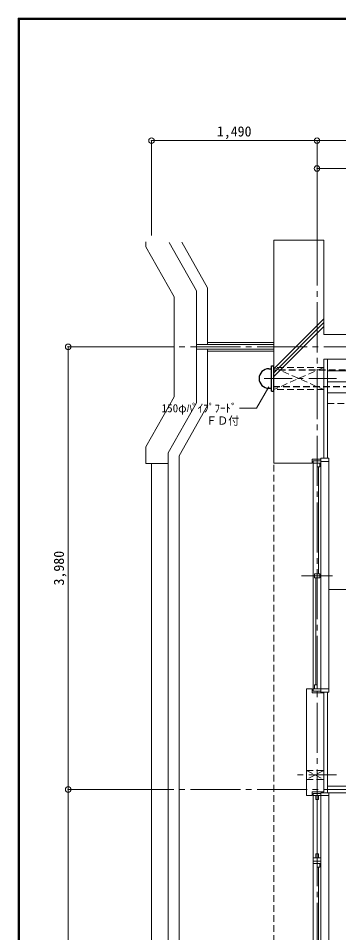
# Model space of a CAD drawing. Units: millimetres at full size, sheet at 1:50. Extents: x -9674 to 9699, y -6794 to 6791.
# Drawn here: x -9674 to -6790, y -1430 to 6791 of the extents above; entities that cross this region are included whole.
import ezdxf
from ezdxf.enums import TextEntityAlignment as Align

# ---------------------------------------------------------------- set-up
doc = ezdxf.new("R2010")
doc.units = ezdxf.units.MM
doc.header["$LTSCALE"] = 50
doc.header["$PDMODE"] = 32
doc.header["$PDSIZE"] = 50
for name, pattern in [('CHAIN1', [8, 5, -1, 1, -1]), ('CHAIN2', [12, 9, -1, 1, -1]), ('DASHED1', [1.8, 1.2, -0.6])]:
    doc.linetypes.add(name, pattern=pattern)
for name, color, linetype, lineweight in [('0-0_図面枠', 7, 'Continuous', 9), ('1-0_芯', 134, 'CHAIN2', 9), ('1-1_躯体', 134, 'Continuous', 9), ('1-2_間仕切', 134, 'Continuous', 9), ('1-3_建具', 134, 'Continuous', 9), ('1-4_仕上げ', 134, 'Continuous', 9), ('1-6_ﾊﾞﾙｺﾆｰ・階段', 134, 'Continuous', 9), ('1-7_その他', 134, 'DASHED1', 9), ('1-8_ハッチ', 134, 'Continuous', 9), ('1-B_寸法', 134, 'Continuous', 9), ('1-C_梁', 134, 'DASHED1', 9), ('2-7_その他', 2, 'Continuous', 25), ('2-C', 2, 'DASHED1', 25)]:
    doc.layers.add(name, color=color, linetype=linetype, lineweight=lineweight)
doc.styles.add('ＭＳ ゴシック', font='')
doc.styles.get('ＭＳ ゴシック').set_extended_font_data('MS Gothic')

msp = doc.modelspace()

# ---------------------------------------------------------------- linework, layer by layer
at = {"layer": '0-0_図面枠'}
for p, q in [((-9673.92, 6791.43), (-9673.92, -6793.93)), ((-9672.16, 6789.66), (-9672.16, -6792.16)), ((9697.16, 6789.66), (-9672.16, 6789.66)), ((-9670.4, 6787.9), (-9670.4, -6790.4)), ((9695.4, 6787.9), (-9670.4, 6787.9)), ((-9668.64, -6788.64), (-9668.64, 6786.14)), ((-9668.64, 6786.14), (9693.64, 6786.14)), ((-9666.87, 6784.38), (-9666.87, -6786.88)), ((9691.87, 6784.38), (-9666.87, 6784.38)), ((-9665.11, 6782.61), (-9665.11, -6785.11)), ((9690.11, 6782.61), (-9665.11, 6782.61)), ((-9663.35, 6780.85), (-9663.35, -6783.35)), ((9688.35, 6780.85), (-9663.35, 6780.85))]:
    msp.add_line(p, q, dxfattribs=at)
msp.add_lwpolyline([(9698.92, -6793.93), (9698.92, 6791.43), (-9673.92, 6791.43)], dxfattribs=at)
at = {"layer": '1-0_芯'}
for p, q in [((-6985.35, 4837.81), (-6985.35, -4582.19)), ((-8725.35, 3837.81), (8284.65, 3837.81)), ((-8725.35, -142.19), (-1125.35, -142.19))]:
    msp.add_line(p, q, dxfattribs=at)
at = {"layer": '1-1_躯体'}
for p, q in [((-7375.35, 4797.81), (-6925.35, 4797.81)), ((-7375.35, 4797.81), (-7375.35, 2792.81)), ((-6925.35, 4797.81), (-6925.35, 3947.81)), ((-3325.35, 3947.81), (-6925.35, 3947.81)), ((-3325.35, 3727.81), (-6925.35, 3727.81)), ((-6925.35, 3727.81), (-6925.35, 2837.81)), ((-7030.35, 2827.81), (-7030.35, 2792.81)), ((-6950.35, 2827.81), (-7030.35, 2827.81)), ((-7030.35, 2792.81), (-7375.35, 2792.81)), ((-7030.35, 727.81), (-7030.35, 762.81)), ((-6925.35, 727.81), (-7030.35, 727.81)), ((-6925.35, 727.81), (-6925.35, -162.19)), ((-7030.35, -162.19), (-7030.35, -197.19)), ((-6925.35, -162.19), (-7030.35, -162.19)), ((-7030.35, -197.19), (-7080.35, -197.19))]:
    msp.add_line(p, q, dxfattribs=at)
msp.add_lwpolyline([(-7030.35, 762.81), (-7080.35, 762.81), (-7080.35, -197.19)], dxfattribs=at)
at = {"layer": '1-2_間仕切'}
for p, q in [((-6890.35, -112.19), (-6005.35, -112.19)), ((-6890.35, -172.19), (-6005.35, -172.19))]:
    msp.add_line(p, q, dxfattribs=at)
at = {"layer": '1-3_建具'}
for p, q in [((-7020.35, 2812.81), (-7020.35, 2777.81)), ((-7020.35, 2812.81), (-6950.35, 2812.81)), ((-6950.35, 2837.81), (-6950.35, 2807.81)), ((-6878.35, 2837.81), (-6950.35, 2837.81)), ((-6950.35, 2777.81), (-6950.35, 2812.81)), ((-6878.35, 762.81), (-6878.35, 2807.81)), ((-6950.35, 2792.81), (-7020.35, 2792.81)), ((-7020.35, 2777.81), (-7020.35, 777.81)), ((-6985.35, 2757.81), (-6985.35, 2792.81)), ((-6985.35, 2757.81), (-6961.35, 2757.81)), ((-6973.35, 2757.81), (-6973.35, 1795.31)), ((-6961.35, 2757.81), (-6961.35, 2792.81)), ((-6950.35, 2777.81), (-6950.35, 762.81)), ((-7123.83, 1777.81), (-6846.87, 1777.81)), ((-7009.35, 1760.31), (-7009.35, 1795.31)), ((-6961.35, 1760.31), (-7009.35, 1760.31)), ((-6997.35, 1760.31), (-6997.35, 797.81)), ((-6985.35, 1760.31), (-6985.35, 1795.31)), ((-7020.35, 742.81), (-7020.35, 777.81)), ((-6950.35, 762.81), (-7020.35, 762.81)), ((-7020.35, 742.81), (-6950.35, 742.81)), ((-7009.35, 797.81), (-6985.35, 797.81)), ((-7009.35, 797.81), (-7009.35, 762.81)), ((-6985.35, 797.81), (-6985.35, 762.81)), ((-6950.35, 777.81), (-6950.35, 742.81)), ((-6950.35, 732.81), (-6950.35, 762.81)), ((-6878.35, 732.81), (-6950.35, 732.81)), ((-7020.35, -177.19), (-7020.35, -212.19)), ((-7020.35, -177.19), (-6950.35, -177.19)), ((-6950.35, -197.19), (-7020.35, -197.19)), ((-7020.35, -212.19), (-7020.35, -742.19)), ((-6997.35, -232.19), (-6997.35, -197.19)), ((-6997.35, -232.19), (-6973.35, -232.19)), ((-6985.35, -232.19), (-6985.35, -722.19)), ((-6973.35, -232.19), (-6973.35, -197.19)), ((-6950.35, -172.19), (-6950.35, -197.19)), ((-6878.35, -172.19), (-6950.35, -172.19)), ((-6950.35, -212.19), (-6950.35, -177.19)), ((-6878.35, -197.19), (-6950.35, -197.19)), ((-6950.35, -212.19), (-6950.35, -742.19)), ((-6878.35, -172.19), (-6878.35, -197.19)), ((-6878.35, -2552.19), (-6878.35, -182.19)), ((-6973.35, -722.19), (-6997.35, -722.19)), ((-6997.35, -722.19), (-6997.35, -757.19)), ((-6973.35, -722.19), (-6973.35, -757.19)), ((-7020.35, -742.19), (-7020.35, -822.19)), ((-6950.35, -757.19), (-7020.35, -757.19)), ((-7020.35, -787.19), (-6950.35, -787.19)), ((-6950.35, -807.19), (-7020.35, -807.19)), ((-6985.35, -842.19), (-6985.35, -807.19)), ((-6961.35, -842.19), (-6961.35, -807.19)), ((-6950.35, -822.19), (-6950.35, -742.19)), ((-7020.35, -822.19), (-7020.35, -2522.19)), ((-6961.35, -842.19), (-6985.35, -842.19)), ((-6973.35, -842.19), (-6973.35, -1654.69)), ((-6950.35, -822.19), (-6950.35, -2522.19))]:
    msp.add_line(p, q, dxfattribs=at)
for points in [[(-6878.35, 2837.81), (-6878.35, 2807.81), (-6950.35, 2807.81)], [(-6961.35, 1760.31), (-6961.35, 1795.31), (-7009.35, 1795.31)], [(-6878.35, 732.81), (-6878.35, 762.81), (-6950.35, 762.81)]]:
    msp.add_lwpolyline(points, dxfattribs=at)
at = {"layer": '1-4_仕上げ'}
for p, q in [((-6890.35, 3622.81), (-4257.85, 3622.81)), ((-6890.35, 3522.81), (-4257.85, 3522.81)), ((-6890.35, 3422.81), (-4257.85, 3422.81)), ((-6878.35, 1655.31), (-6012.85, 1655.31))]:
    msp.add_line(p, q, dxfattribs=at)
at = {"layer": '1-6_ﾊﾞﾙｺﾆｰ・階段'}
for p, q in [((-8525.35, 4737.81), (-8525.35, 4780.86)), ((-8316.35, 4774.66), (-8070.35, 4340.54)), ((-8203.19, 4777.8), (-7970.35, 4366.9)), ((-7970.35, 4366.9), (-7970.35, 3857.81)), ((-8070.35, 4340.54), (-8070.35, 3335.08)), ((-7375.35, 3877.81), (-7970.35, 3877.81)), ((-7375.35, 3857.81), (-8070.35, 3857.81)), ((-7375.35, 3817.81), (-8070.35, 3817.81)), ((-7970.35, 3817.81), (-7970.35, 3308.72)), ((-7375.35, 3797.81), (-7970.35, 3797.81)), ((-8525.35, 2937.81), (-8270.35, 3387.81)), ((-8325.35, 2885.08), (-8070.35, 3335.08)), ((-8225.35, 2858.72), (-7970.35, 3308.72)), ((-8525.35, 2937.81), (-8525.35, 2787.81)), ((-8325.35, 2885.08), (-8325.35, 2787.81)), ((-8225.35, 2858.72), (-8225.35, -3192.19)), ((-8525.35, 2787.81), (-8325.35, 2787.81))]:
    msp.add_line(p, q, dxfattribs=at)
for points in [[(-8525.35, 4737.81), (-8270.35, 4287.81), (-8270.35, 3387.81)], [(-8475.35, 2787.81), (-8475.35, -3692.19), (-7525.35, -3692.19)], [(-8325.35, 2787.81), (-8325.35, -3542.19), (-7525.35, -3542.19)]]:
    msp.add_lwpolyline(points, dxfattribs=at)
at = {"layer": '1-7_その他'}
for p, q in [((-6925.35, 3652.81), (-7375.35, 3652.81)), ((-7375.35, 3652.81), (-6925.35, 3452.81)), ((-6925.35, 3652.81), (-7375.35, 3452.81)), ((-6925.35, 3452.81), (-7375.35, 3452.81)), ((-7080.35, 27.81), (-6925.35, 27.81)), ((-7080.35, 27.81), (-6925.35, -52.19)), ((-6925.35, 27.81), (-7080.35, -52.19)), ((-7080.35, -52.19), (-6925.35, -52.19))]:
    msp.add_line(p, q, dxfattribs=at)
at = {"layer": '1-7_その他', "linetype": 'CHAIN1'}
for p, q in [((-6810.35, 3552.81), (-7475.35, 3552.81)), ((-6810.35, -12.19), (-7180.35, -12.19))]:
    msp.add_line(p, q, dxfattribs=at)
at = {"layer": '1-8_ハッチ'}
for p, q in [((-7375.35, 3640.29), (-6925.35, 4090.29)), ((-7375.35, 3604.94), (-6925.35, 4054.94)), ((-7375.35, 3569.58), (-6925.35, 4019.58)), ((-6890.35, 3727.81), (-6890.35, 2837.81)), ((-6890.35, 732.81), (-6890.35, -172.19))]:
    msp.add_line(p, q, dxfattribs=at)
at = {"layer": '1-B_寸法'}
for p, q in [((-8475.35, 4837.81), (-8475.35, 5691.22)), ((-8475.35, 5691.22), (-6985.35, 5691.22)), ((-6985.35, 5691.22), (-3265.35, 5691.22)), ((-6985.35, 5691.22), (-6985.35, 4837.81)), ((-4225.35, 5441.22), (-6985.35, 5441.22)), ((-9225.35, 3837.81), (-9225.35, -142.19)), ((-9225.35, 3837.81), (-8725.35, 3837.81)), ((-9225.35, -142.19), (-9225.35, -3582.19)), ((-9225.35, -142.19), (-8725.35, -142.19))]:
    msp.add_line(p, q, dxfattribs=at)
for p in [(-8475.35, 5691.22), (-6985.35, 5691.22), (-6985.35, 5441.22), (-9225.35, 3837.81), (-9225.35, -142.19)]:
    msp.add_point(p, dxfattribs=at)
at = {"layer": '1-C_梁'}
for p, q in [((-6890.35, 3327.81), (-4270.35, 3327.81)), ((-7375.35, 2777.81), (-7375.35, -2537.19))]:
    msp.add_line(p, q, dxfattribs=at)
at = {"layer": '2-7_その他'}
for p, q in [((-7419.35, 3640.31), (-7395.35, 3640.31)), ((-7395.35, 3665.18), (-7375.35, 3665.18)), ((-7395.35, 3440.18), (-7395.35, 3665.18)), ((-7395.35, 3452.68), (-7395.35, 3652.68)), ((-7375.35, 3440.18), (-7375.35, 3665.18)), ((-7419.35, 3465.31), (-7395.35, 3465.31)), ((-7395.35, 3440.18), (-7375.35, 3440.18))]:
    msp.add_line(p, q, dxfattribs=at)
at = {"layer": '2-7_その他', "color": 7, "lineweight": 9}
for p in [(-7418.65, 3477.81), (-7683.97, 3286.04)]:
    msp.add_line(p, (-7529.37, 3286.04), dxfattribs=at)
at = {"layer": '2-7_その他'}
msp.add_arc((-7419.35, 3552.81), 87.5, 90, 270, dxfattribs=at)
at = {"layer": '2-C'}
for p, q in [((-1420.35, 3627.81), (-7375.35, 3627.81)), ((-1470.35, 3477.81), (-7375.35, 3477.81))]:
    msp.add_line(p, q, dxfattribs=at)

# ---------------------------------------------------------------- texts
at = {"layer": '1-B_寸法', "style": 'ＭＳ ゴシック'}
msp.add_text('1,490', height=91.64, dxfattribs=at).set_placement((-7886.6, 5701.22), align=Align.BOTTOM_LEFT)
msp.add_text('3,980', height=91.64, rotation=90, dxfattribs=at).set_placement((-9235.35, 1691.56), align=Align.BOTTOM_LEFT)
at = {"layer": '2-7_その他', "color": 7, "style": 'ＭＳ ゴシック'}
for s, p in [('150φﾊﾟｲﾌﾟﾌｰﾄﾞ', (-8384.59, 3226.9)), ('ＦＤ付', (-7984.59, 3114.89))]:
    msp.add_text(s, height=73.31, dxfattribs=at).set_placement(p, align=Align.BOTTOM_LEFT)

doc.saveas('drawing.dxf')
